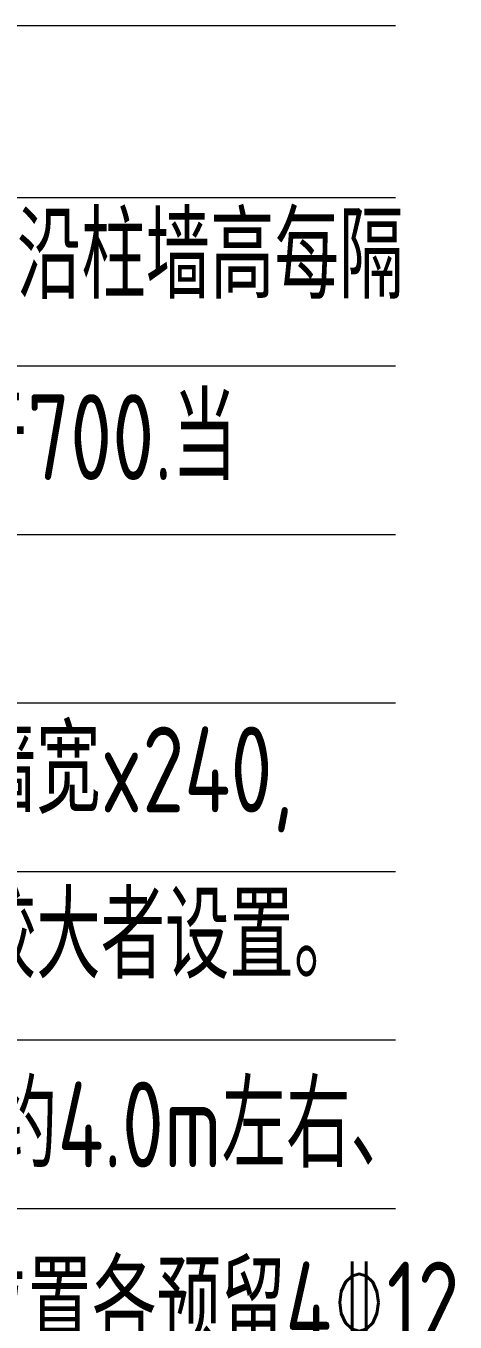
# Model space of a CAD drawing. Extents: x -3102990 to -851544, y -5293060 to -2540151.
# Drawn here: x -2669649 to -2667550, y -2666469 to -2660123 of the extents above; entities that cross this region are included whole.
import ezdxf

# ---------------------------------------------------------------- set-up
doc = ezdxf.new("R2010")
doc.units = 0
doc.header["$LTSCALE"] = 1000
doc.layers.add('JZSM', color=7, linetype='CONTINUOUS')
doc.layers.add('填充', color=8, linetype='CONTINUOUS')
doc.styles.add('TSSD_Rein', font='Tssdeng.shx', dxfattribs={"width": 0.75, "bigfont": 'hztxt.shx'})

msp = doc.modelspace()

# ---------------------------------------------------------------- linework, layer by layer
at = {"layer": '填充', "color": 250, "lineweight": 5}
for p, q in [((-2667841.25, -2660122.7), (-2687263.96, -2660122.7)), ((-2667841.25, -2660964.5), (-2687263.96, -2660964.5)), ((-2667841.25, -2661789.31), (-2687263.96, -2661789.31)), ((-2667841.25, -2662614.13), (-2687263.96, -2662614.13)), ((-2667841.25, -2663438.94), (-2687263.96, -2663438.94)), ((-2667841.25, -2664263.75), (-2687263.96, -2664263.75)), ((-2667841.25, -2665088.56), (-2687263.96, -2665088.56)), ((-2667841.25, -2665913.37), (-2687263.96, -2665913.37))]:
    msp.add_line(p, q, dxfattribs=at)

# ---------------------------------------------------------------- texts
at = {"layer": 'JZSM', "lineweight": 5, "style": 'TSSD_Rein', "width": 0.75}
for s, p in [('15.1砌体砌筑质量为B级。所有内外墙转角内外墙交接处应同时咬木差砌筑，与砌体填充墙连接的钢筋混凝土柱、构造柱应沿柱墙高每隔', (-2686622.43, -2661458.66, -327.77)), ('500配置2%%1326墙体拉筋，拉筋入墙长度，一、二级框架宜沿墙全长设置，三、四级级框架不应小于墙长的1/5且不小于700.当', (-2686041.91, -2662345.65, -327.77)), ('15.2墙高度大于时4.0m时，应在墙高度中部（一般结合门窗洞口上方过梁位置）设置通长的钢筋混凝土圈梁,圈梁截面为墙宽x240,', (-2686602.41, -2663973.14, -327.77)), ('配纵筋4%%13212,箍筋%%1326@200.柱（砼墙）施工时预埋4%%13212与圈梁筋焊接或搭接。圈梁遇过梁时，分别按截面、配筋较大者设置。', (-2685868.78, -2664786.97, -327.77)), ('15.3建筑外墙的阳角和阴角，大洞口两侧，楼电梯间四角（无柱时），墙长超过层高2倍时墙长中部，以及沿内、外墙每隔约4.0m左右、', (-2686748.73, -2665711.36, -327.77)), ('屋顶女儿墙每隔约3.0m左右设置一根构造柱，柱截面为墙宽x240,配纵筋4%%13212,箍筋%%1326@200，在上下楼层梁相应位置各预留4%%13212', (-2686072.46, -2666592.69, -327.77))]:
    msp.add_text(s, height=420, dxfattribs=at).set_placement(p)

doc.saveas('drawing.dxf')
